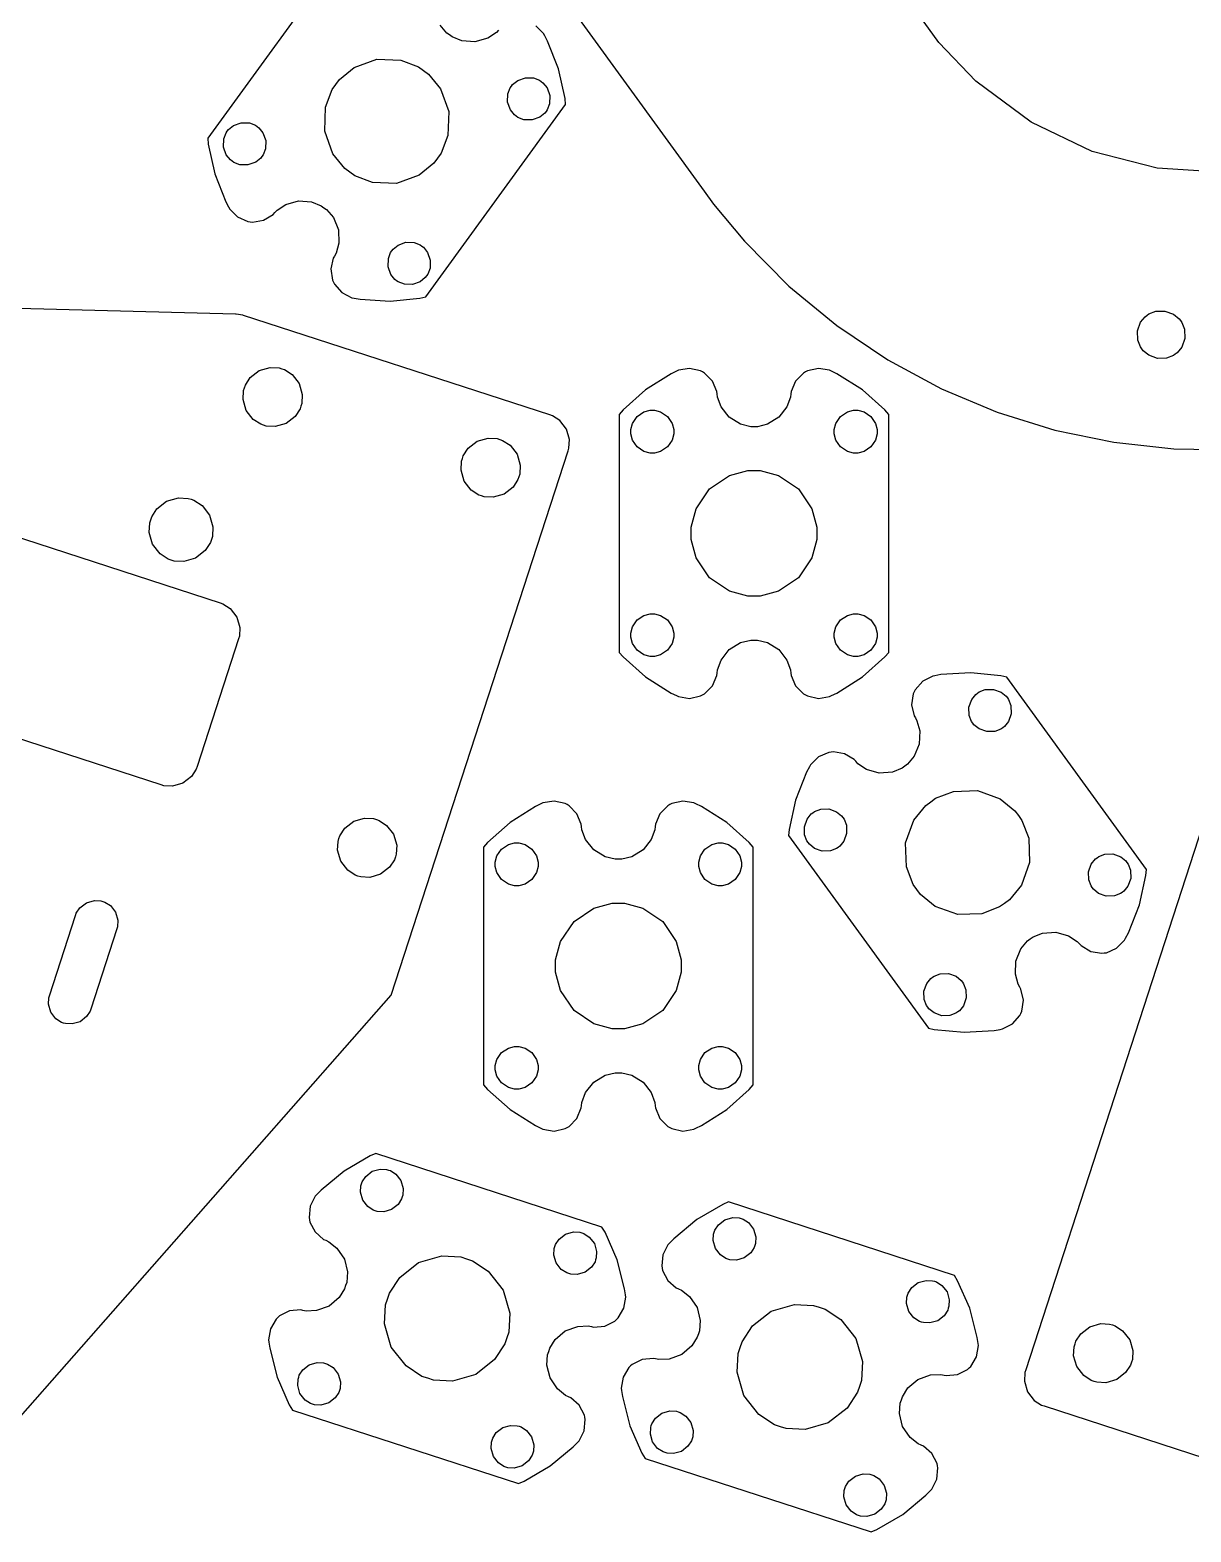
# Model space of a CAD drawing. Extents: x 0 to 47.8, y 0 to 94.9.
# Drawn here: x 18.49 to 23.57, y 0.1 to 6.68 of the extents above; entities that cross this region are included whole.
import ezdxf

# ---------------------------------------------------------------- set-up
doc = ezdxf.new("R2010")
doc.units = 0
doc.layers.get('0').update_dxf_attribs({"linetype": 'CONTINUOUS'})

msp = doc.modelspace()

# ---------------------------------------------------------------- linework, layer by layer
at = {"color": 0}
for points in [[(23.7165, 6.05501), (23.4226, 6.07314), (23.1374, 6.14675), (22.8697, 6.27453), (22.6279, 6.45503), (22.4664, 6.6244), (22.421, 6.68696), (19.6994, 10.4327), (19.654, 10.4953), (19.5429, 10.7013), (19.4458, 10.987), (19.4071, 11.2811), (19.4251, 11.5751), (19.4988, 11.8603), (19.6265, 12.128), (19.8071, 12.3697), (19.9764, 12.5314), (20.039, 12.5768), (20.1017, 12.6222), (20.3076, 12.7334), (20.5933, 12.8304)], [(18.7165, 9.71853), (21.4381, 5.97282), (21.4793, 5.91601), (21.6147, 5.75375), (21.8089, 5.55729), (22.0186, 5.3839), (22.2419, 5.23389), (22.4769, 5.10747), (22.7217, 5.00499), (22.9742, 4.92676), (23.2325, 4.8731), (23.4949, 4.84429), (23.7592, 4.84065)], [(19.876, 7.04719), (19.2638, 6.20454), (19.2663, 6.17817), (19.2943, 6.04949), (19.3426, 5.92692), (19.3553, 5.90365), (19.3601, 5.89475), (19.3949, 5.85992), (19.44, 5.84033), (19.45, 5.83908), (19.46, 5.83789), (19.5085, 5.84592), (19.5506, 5.87136), (19.5575, 5.87879), (19.5674, 5.88965), (19.6053, 5.91482), (19.661, 5.93083), (19.7189, 5.92632), (19.761, 5.90929), (19.7729, 5.90061), (19.7847, 5.89199), (19.814, 5.85715), (19.8361, 5.80354), (19.8382, 5.74556), (19.826, 5.70176), (19.8187, 5.68896), (19.8137, 5.68018), (19.8025, 5.63232), (19.8099, 5.58365), (19.8142, 5.57449), (19.8185, 5.56538), (19.851, 5.52849), (19.8949, 5.50624), (19.9047, 5.50439), (19.9308, 5.49962), (20.0622, 5.49149), (20.1935, 5.50456), (20.2193, 5.51031), (20.8315, 6.35297), (20.829, 6.37935), (20.8008, 6.50808), (20.7525, 6.63058), (20.7399, 6.65386), (20.7351, 6.66276), (20.7004, 6.69764)], [(20.5378, 6.67871), (20.5279, 6.66786), (20.49, 6.64274), (20.4343, 6.62674), (20.3764, 6.63124), (20.3343, 6.64828), (20.3224, 6.6569), (20.3104, 6.66558), (20.2813, 6.70042)], [(18.2393, 0.376465), (20.0679, 2.4521), (20.8424, 4.83539), (20.8461, 4.84694), (20.8479, 4.88471), (20.8349, 4.93078), (20.8053, 4.96853), (20.7736, 4.98915), (20.7621, 4.99289), (19.4207, 5.42871), (19.4179, 5.42964), (19.3883, 5.43474), (19.3854, 5.43479), (17.3683, 5.48708)], [(17.1674, 4.86882), (19.3187, 4.16986), (19.3301, 4.16613), (19.3618, 4.14551), (19.3914, 4.10775), (19.4046, 4.06168), (19.4026, 4.02393), (19.3989, 4.01232), (19.2171, 3.4529), (19.2133, 3.44135), (19.1928, 3.40967), (19.155, 3.38015), (19.1089, 3.36697), (19.0711, 3.36888), (19.0596, 3.37261), (16.5518, 4.1875)], [(23.621, 3.19353), (22.8465, 0.810275), (22.8428, 0.798719), (22.8408, 0.76096), (22.854, 0.714899), (22.8836, 0.677137), (22.9151, 0.656521), (22.9268, 0.652724), (24.2682, 0.216906)]]:
    msp.add_lwpolyline(points, dxfattribs=at)
for points in [[(19.8251, 6.44038), (19.8408, 6.46203), (19.9056, 6.51432), (20.0046, 6.5504), (20.11, 6.54671), (20.1876, 6.51699), (20.2093, 6.50125), (20.231, 6.48557), (20.2832, 6.42085), (20.3192, 6.32178), (20.3156, 6.21642), (20.2858, 6.13878), (20.2701, 6.11714), (20.2544, 6.09549), (20.1897, 6.04324), (20.0906, 6.00717), (19.9853, 6.01085), (19.9076, 6.04058), (19.886, 6.05626), (19.8643, 6.072), (19.8121, 6.13672), (19.776, 6.23579), (19.7797, 6.34115), (19.8094, 6.41878), (19.8251, 6.44038)], [(20.594, 6.4324), (20.5993, 6.43978), (20.6214, 6.45763), (20.6551, 6.46989), (20.691, 6.46864), (20.7175, 6.4585), (20.7249, 6.45313), (20.7322, 6.44781), (20.75, 6.42572), (20.7624, 6.39199), (20.7611, 6.35607), (20.751, 6.32958), (20.7457, 6.32221), (20.7403, 6.31483), (20.7182, 6.29704), (20.6844, 6.28472), (20.6485, 6.28603), (20.6221, 6.29611), (20.6147, 6.30143), (20.6074, 6.30681), (20.5894, 6.32889), (20.5772, 6.36263), (20.5785, 6.3986), (20.5886, 6.42507), (20.594, 6.4324)], [(19.3496, 6.23529), (19.3549, 6.24268), (19.3769, 6.26053), (19.4107, 6.27279), (19.4467, 6.27154), (19.4732, 6.26144), (19.4806, 6.25608), (19.4879, 6.25076), (19.5057, 6.22868), (19.5181, 6.19493), (19.5168, 6.15896), (19.5067, 6.13249), (19.5012, 6.12511), (19.496, 6.11774), (19.4739, 6.09993), (19.4401, 6.08768), (19.4042, 6.08892), (19.3778, 6.09907), (19.3704, 6.10439), (19.3631, 6.10975), (19.3451, 6.13183), (19.3328, 6.16558), (19.334, 6.2015), (19.3443, 6.22797), (19.3496, 6.23529)], [(20.0703, 5.71169), (20.0757, 5.71907), (20.0978, 5.73693), (20.1314, 5.74918), (20.1674, 5.74794), (20.1939, 5.73779), (20.2013, 5.73242), (20.2086, 5.72711), (20.2264, 5.70503), (20.2387, 5.67128), (20.2375, 5.63536), (20.2274, 5.60889), (20.2219, 5.60151), (20.2167, 5.59413), (20.1946, 5.57633), (20.1608, 5.56401), (20.1249, 5.56526), (20.0985, 5.57542), (20.0911, 5.58074), (20.0838, 5.5861), (20.0658, 5.60818), (20.0536, 5.64193), (20.0549, 5.6779), (20.065, 5.70437), (20.0703, 5.71169)], [(23.5246, 5.40603), (23.5306, 5.39779), (23.5419, 5.36817), (23.5433, 5.3279), (23.5296, 5.2901), (23.5096, 5.2654), (23.5014, 5.25939), (23.4931, 5.25342), (23.4635, 5.24208), (23.4232, 5.24067), (23.3854, 5.25439), (23.3607, 5.27436), (23.3547, 5.28261), (23.3487, 5.2909), (23.3374, 5.32053), (23.336, 5.36079), (23.3497, 5.3986), (23.3697, 5.42329), (23.3779, 5.42925), (23.3861, 5.43528), (23.4158, 5.44667), (23.4561, 5.44808), (23.4939, 5.43431), (23.5186, 5.41433), (23.5246, 5.40603)], [(19.5085, 4.94808), (19.4964, 4.95199), (19.4633, 4.97347), (19.4328, 5.01275), (19.4189, 5.06065), (19.421, 5.09993), (19.4249, 5.11193), (19.4289, 5.12397), (19.4503, 5.1569), (19.4896, 5.18761), (19.5375, 5.20133), (19.5767, 5.19928), (19.5888, 5.19536), (19.6007, 5.19146), (19.6338, 5.17003), (19.6644, 5.13075), (19.6781, 5.08285), (19.6761, 5.04362), (19.6722, 5.03157), (19.6683, 5.01958), (19.6468, 4.9866), (19.6075, 4.95589), (19.5596, 4.94217), (19.5204, 4.94422), (19.5085, 4.94808)], [(21.8179, 3.86242), (21.819, 3.85238), (21.8382, 3.80707), (21.8726, 3.77203), (21.8815, 3.76708), (21.8904, 3.76221), (21.9383, 3.75151), (21.9869, 3.75933), (21.996, 3.76367), (22.0199, 3.77512), (22.1311, 3.84581), (22.2294, 3.93338), (22.2471, 3.95324), (22.2471, 4.9949), (22.2294, 5.01476), (22.1311, 5.10238), (22.0199, 5.17307), (21.996, 5.18446), (21.9869, 5.18886), (21.9383, 5.19667), (21.8904, 5.18599), (21.8815, 5.18104), (21.8726, 5.17617), (21.8382, 5.14111), (21.819, 5.09581), (21.8179, 5.08572), (21.8163, 5.07113), (21.8004, 5.02854), (21.7647, 4.98281), (21.7153, 4.95247), (21.6711, 4.94146), (21.6565, 4.94146), (21.6418, 4.94146), (21.5976, 4.95247), (21.5482, 4.98281), (21.5125, 5.02854), (21.4965, 5.07113), (21.495, 5.08572), (21.4938, 5.09581), (21.4747, 5.14111), (21.4403, 5.17617), (21.4314, 5.18104), (21.4225, 5.18599), (21.3744, 5.19667), (21.326, 5.18886), (21.3168, 5.18446), (21.2929, 5.17307), (21.1818, 5.10238), (21.0833, 5.01476), (21.066, 4.9949), (21.066, 3.95324), (21.0833, 3.93338), (21.1818, 3.84581), (21.2929, 3.77512), (21.3168, 3.76367), (21.326, 3.75933), (21.3744, 3.75151), (21.4225, 3.76221), (21.4314, 3.76708), (21.4403, 3.77203), (21.4747, 3.80707), (21.4938, 3.85238), (21.495, 3.86242), (21.4965, 3.87706), (21.5125, 3.91965), (21.5482, 3.96533), (21.5976, 3.99567), (21.6418, 4.00662), (21.6565, 4.00662), (21.6711, 4.00662), (21.7153, 3.99567), (21.7647, 3.96533), (21.8004, 3.91965), (21.8163, 3.87706), (21.8179, 3.86242)], [(21.3047, 4.91949), (21.3047, 4.91037), (21.2974, 4.88303), (21.2772, 4.85325), (21.2475, 4.83311), (21.2201, 4.82574), (21.2111, 4.82574), (21.2019, 4.82574), (21.1746, 4.83311), (21.1447, 4.85325), (21.1246, 4.88303), (21.1174, 4.91037), (21.1174, 4.91949), (21.1174, 4.92865), (21.1246, 4.956), (21.1447, 4.98579), (21.1746, 5.00592), (21.2019, 5.01324), (21.2111, 5.01324), (21.2201, 5.01324), (21.2475, 5.00592), (21.2772, 4.98579), (21.2974, 4.956), (21.3047, 4.92865), (21.3047, 4.91949)], [(22.1957, 4.91949), (22.1957, 4.91037), (22.1882, 4.88303), (22.1682, 4.85325), (22.1383, 4.83311), (22.111, 4.82574), (22.1019, 4.82574), (22.0928, 4.82574), (22.0654, 4.83311), (22.0356, 4.85325), (22.0154, 4.88303), (22.0082, 4.91037), (22.0082, 4.91949), (22.0082, 4.92865), (22.0154, 4.956), (22.0356, 4.98579), (22.0654, 5.00592), (22.0928, 5.01324), (22.1019, 5.01324), (22.111, 5.01324), (22.1383, 5.00592), (22.1682, 4.98579), (22.1882, 4.956), (22.1957, 4.92865), (22.1957, 4.91949)], [(20.4628, 4.63803), (20.4507, 4.64193), (20.4178, 4.66342), (20.3871, 4.70264), (20.3733, 4.75054), (20.3754, 4.78982), (20.3793, 4.80181), (20.3832, 4.81386), (20.4046, 4.84679), (20.4439, 4.8775), (20.4918, 4.89122), (20.5311, 4.88917), (20.5432, 4.88525), (20.5551, 4.88135), (20.5881, 4.85992), (20.6188, 4.82069), (20.6325, 4.77279), (20.6304, 4.73351), (20.6265, 4.72146), (20.6226, 4.70947), (20.6013, 4.67654), (20.5619, 4.64583), (20.514, 4.63211), (20.4747, 4.63411), (20.4628, 4.63803)], [(21.9314, 4.47407), (21.9314, 4.44732), (21.9097, 4.36703), (21.8508, 4.27962), (21.7635, 4.22071), (21.6832, 4.19906), (21.6565, 4.19906), (21.6297, 4.19906), (21.5493, 4.22071), (21.4619, 4.27962), (21.4031, 4.36703), (21.3814, 4.44732), (21.3814, 4.47407), (21.3814, 4.50087), (21.4031, 4.58111), (21.4619, 4.66857), (21.5493, 4.72749), (21.6297, 4.74908), (21.6565, 4.74908), (21.6832, 4.74908), (21.7635, 4.72749), (21.8508, 4.66857), (21.9097, 4.58111), (21.9314, 4.50087), (21.9314, 4.47407)], [(19.104, 4.35715), (19.0911, 4.36139), (19.0556, 4.3845), (19.0226, 4.42676), (19.0078, 4.47835), (19.01, 4.52067), (19.0142, 4.53358), (19.0183, 4.54656), (19.0415, 4.58203), (19.0838, 4.61507), (19.1354, 4.62983), (19.1776, 4.62765), (19.1906, 4.62343), (19.2035, 4.61925), (19.239, 4.59614), (19.2721, 4.55388), (19.2868, 4.50228), (19.2847, 4.46001), (19.2806, 4.44706), (19.2763, 4.43414), (19.2532, 4.39865), (19.2108, 4.36556), (19.1593, 4.35081), (19.1169, 4.35297), (19.104, 4.35715)], [(21.3047, 4.02865), (21.3047, 4.01953), (21.2974, 3.99219), (21.2772, 3.9624), (21.2475, 3.94228), (21.2201, 3.9349), (21.2111, 3.9349), (21.2019, 3.9349), (21.1746, 3.94228), (21.1447, 3.9624), (21.1246, 3.99219), (21.1174, 4.01953), (21.1174, 4.02865), (21.1174, 4.03782), (21.1246, 4.06515), (21.1447, 4.09494), (21.1746, 4.11507), (21.2019, 4.1224), (21.2111, 4.1224), (21.2201, 4.1224), (21.2475, 4.11507), (21.2772, 4.09494), (21.2974, 4.06515), (21.3047, 4.03782), (21.3047, 4.02865)], [(22.1957, 4.02865), (22.1957, 4.01953), (22.1882, 3.99219), (22.1682, 3.9624), (22.1383, 3.94228), (22.111, 3.9349), (22.1019, 3.9349), (22.0928, 3.9349), (22.0654, 3.94228), (22.0356, 3.9624), (22.0154, 3.99219), (22.0082, 4.01953), (22.0082, 4.02865), (22.0082, 4.03782), (22.0154, 4.06515), (22.0356, 4.09494), (22.0654, 4.11507), (22.0928, 4.1224), (22.1019, 4.1224), (22.111, 4.1224), (22.1383, 4.11507), (22.1682, 4.09494), (22.1882, 4.06515), (22.1957, 4.03782), (22.1957, 4.02865)], [(22.1017, 3.47624), (22.0949, 3.48372), (22.0528, 3.50917), (22.0043, 3.51719), (21.9943, 3.51594), (21.9842, 3.51476), (21.939, 3.49517), (21.9043, 3.46035), (21.8996, 3.45144), (21.8869, 3.42817), (21.8386, 3.30561), (21.8106, 3.17686), (21.8081, 3.1505), (22.4203, 2.30783), (22.4461, 2.30208), (22.5771, 2.28907), (22.7086, 2.29719), (22.7347, 2.30197), (22.7446, 2.30382), (22.7885, 2.32607), (22.8211, 2.3629), (22.8254, 2.37207), (22.8296, 2.38124), (22.8369, 2.42985), (22.8257, 2.47775), (22.8208, 2.48654), (22.8135, 2.49935), (22.8014, 2.54312), (22.8033, 2.60107), (22.8256, 2.65468), (22.8547, 2.68951), (22.8667, 2.69814), (22.8785, 2.70676), (22.9207, 2.72385), (22.9785, 2.72835), (23.0342, 2.71235), (23.0721, 2.68718), (23.0821, 2.67632), (23.0888, 2.66889), (23.131, 2.6435), (23.1794, 2.63547), (23.1894, 2.63667), (23.1996, 2.63792), (23.2446, 2.65744), (23.2793, 2.69233), (23.2842, 2.70117), (23.2968, 2.72444), (23.3451, 2.847), (23.3733, 2.97575), (23.3757, 3.00206), (22.7635, 3.84478), (22.7376, 3.85058), (22.6065, 3.86361), (22.4751, 3.85547), (22.449, 3.85064), (22.439, 3.84885), (22.3953, 3.82661), (22.3626, 3.78971), (22.3585, 3.78054), (22.3542, 3.77138), (22.3468, 3.72276), (22.3581, 3.67486), (22.3631, 3.66607), (22.3703, 3.65332), (22.3825, 3.60954), (22.3804, 3.55154), (22.3582, 3.49794), (22.329, 3.46311), (22.3172, 3.45443), (22.3053, 3.44581), (22.2632, 3.42876), (22.2053, 3.42426), (22.1496, 3.44026), (22.1117, 3.46544), (22.1017, 3.47624)], [(22.6146, 3.64333), (22.6092, 3.65072), (22.599, 3.67719), (22.5978, 3.71317), (22.6101, 3.7469), (22.6279, 3.76899), (22.6353, 3.77431), (22.6426, 3.77968), (22.6692, 3.78982), (22.7051, 3.79107), (22.7389, 3.77881), (22.761, 3.76096), (22.7663, 3.75358), (22.7715, 3.74625), (22.7818, 3.71978), (22.7831, 3.68381), (22.7707, 3.65007), (22.7529, 3.62799), (22.7456, 3.62261), (22.7382, 3.61729), (22.7117, 3.60715), (22.6757, 3.6059), (22.6419, 3.61817), (22.6199, 3.63601), (22.6146, 3.64333)], [(21.224, 1.96772), (21.2251, 1.95768), (21.2442, 1.91237), (21.2787, 1.87733), (21.2876, 1.8724), (21.2964, 1.86751), (21.3444, 1.85682), (21.3929, 1.86464), (21.4021, 1.86897), (21.426, 1.88043), (21.5371, 1.95111), (21.6356, 2.03868), (21.6531, 2.05854), (21.6531, 3.10021), (21.6356, 3.12007), (21.5371, 3.20768), (21.426, 3.27838), (21.4021, 3.28976), (21.3929, 3.29417), (21.3444, 3.30197), (21.2964, 3.29129), (21.2876, 3.28635), (21.2787, 3.28147), (21.2442, 3.24642), (21.2251, 3.20111), (21.224, 3.19103), (21.2224, 3.17643), (21.2064, 3.13385), (21.1707, 3.08811), (21.1212, 3.05778), (21.0771, 3.04676), (21.0625, 3.04676), (21.0478, 3.04676), (21.0038, 3.05778), (20.9542, 3.08811), (20.9185, 3.13385), (20.9026, 3.17643), (20.9011, 3.19103), (20.8999, 3.20111), (20.8808, 3.24642), (20.8463, 3.28147), (20.8375, 3.28635), (20.8286, 3.29129), (20.7806, 3.30197), (20.7321, 3.29417), (20.7229, 3.28976), (20.699, 3.27838), (20.5878, 3.20768), (20.4894, 3.12007), (20.4719, 3.10021), (20.4719, 2.05854), (20.4894, 2.03868), (20.5878, 1.95111), (20.699, 1.88043), (20.7229, 1.86897), (20.7321, 1.86464), (20.7806, 1.85682), (20.8286, 1.86751), (20.8375, 1.8724), (20.8463, 1.87733), (20.8808, 1.91237), (20.8999, 1.95768), (20.9011, 1.96772), (20.9026, 1.98236), (20.9185, 2.02496), (20.9542, 2.07064), (21.0038, 2.10097), (21.0478, 2.11193), (21.0625, 2.11193), (21.0771, 2.11193), (21.1212, 2.10097), (21.1707, 2.07064), (21.2064, 2.02496), (21.2224, 1.98236), (21.224, 1.96772)], [(22.3694, 2.91465), (22.3536, 2.93631), (22.3239, 3.014), (22.3201, 3.11936), (22.3563, 3.21838), (22.4086, 3.28304), (22.4303, 3.29878), (22.4519, 3.31451), (22.5296, 3.34424), (22.6349, 3.34793), (22.7339, 3.31185), (22.7986, 3.2596), (22.8143, 3.23796), (22.83, 3.21636), (22.8597, 3.13867), (22.8635, 3.03331), (22.8274, 2.93425), (22.7751, 2.86951), (22.7535, 2.85379), (22.7319, 2.83811), (22.6542, 2.80838), (22.5489, 2.80469), (22.4497, 2.84076), (22.3851, 2.89307), (22.3694, 2.91465)], [(19.9219, 2.97364), (19.91, 2.97754), (19.8769, 2.99903), (19.8463, 3.03831), (19.8326, 3.08621), (19.8346, 3.12549), (19.8386, 3.13747), (19.8425, 3.14953), (19.8639, 3.18246), (19.9032, 3.21317), (19.9511, 3.22689), (19.9903, 3.22483), (20.0024, 3.22092), (20.0143, 3.21701), (20.0474, 3.19558), (20.0781, 3.15631), (20.0918, 3.1084), (20.0897, 3.06917), (20.0858, 3.05713), (20.0819, 3.04514), (20.0604, 3.01215), (20.0211, 2.98144), (19.9732, 2.96772), (19.934, 2.96972), (19.9219, 2.97364)], [(21.8939, 3.11974), (21.8885, 3.12711), (21.8783, 3.1536), (21.8771, 3.18951), (21.8894, 3.22325), (21.9072, 3.24533), (21.9146, 3.25065), (21.9219, 3.25603), (21.9485, 3.26617), (21.9844, 3.26742), (22.0181, 3.25515), (22.0401, 3.23731), (22.0456, 3.22993), (22.0508, 3.2226), (22.061, 3.19613), (22.0622, 3.16021), (22.05, 3.12646), (22.0322, 3.10439), (22.0249, 3.09901), (22.0174, 3.09369), (21.991, 3.08356), (21.955, 3.08231), (21.9212, 3.09457), (21.8992, 3.11242), (21.8939, 3.11974)], [(20.7108, 3.02479), (20.7108, 3.01568), (20.7035, 2.98833), (20.6833, 2.95856), (20.6535, 2.93842), (20.6262, 2.93104), (20.6171, 2.93104), (20.6079, 2.93104), (20.5806, 2.93842), (20.5508, 2.95856), (20.5307, 2.98833), (20.5233, 3.01568), (20.5233, 3.02479), (20.5233, 3.03396), (20.5307, 3.06131), (20.5508, 3.0911), (20.5806, 3.11122), (20.6079, 3.11854), (20.6171, 3.11854), (20.6262, 3.11854), (20.6535, 3.11122), (20.6833, 3.0911), (20.7035, 3.06131), (20.7108, 3.03396), (20.7108, 3.02479)], [(21.6017, 3.02479), (21.6017, 3.01568), (21.5943, 2.98833), (21.5742, 2.95856), (21.5444, 2.93842), (21.5171, 2.93104), (21.5079, 2.93104), (21.4988, 2.93104), (21.4714, 2.93842), (21.4417, 2.95856), (21.4215, 2.98833), (21.4142, 3.01568), (21.4142, 3.02479), (21.4142, 3.03396), (21.4215, 3.06131), (21.4417, 3.0911), (21.4714, 3.11122), (21.4988, 3.11854), (21.5079, 3.11854), (21.5171, 3.11854), (21.5444, 3.11122), (21.5742, 3.0911), (21.5943, 3.06131), (21.6017, 3.03396), (21.6017, 3.02479)], [(23.1382, 2.92264), (23.1329, 2.93001), (23.1228, 2.95649), (23.1215, 2.99246), (23.1338, 3.02621), (23.1515, 3.04829), (23.159, 3.0536), (23.1662, 3.05897), (23.1928, 3.06913), (23.2286, 3.07036), (23.2624, 3.05806), (23.2844, 3.04021), (23.2899, 3.03282), (23.2951, 3.0255), (23.3053, 2.99903), (23.3065, 2.96311), (23.2943, 2.92936), (23.2765, 2.90728), (23.2692, 2.90192), (23.2618, 2.8966), (23.2353, 2.88644), (23.1994, 2.88519), (23.1656, 2.89746), (23.1436, 2.91531), (23.1382, 2.92264)], [(18.6853, 2.80143), (18.6882, 2.81022), (18.7039, 2.83431), (18.7325, 2.85678), (18.7676, 2.86675), (18.7962, 2.86529), (18.805, 2.86242), (18.8137, 2.8596), (18.8379, 2.84392), (18.8603, 2.81521), (18.8703, 2.78022), (18.8689, 2.75151), (18.8661, 2.74274), (18.7518, 2.39085), (18.7489, 2.38211), (18.7332, 2.35801), (18.7044, 2.33556), (18.6694, 2.32557), (18.6407, 2.32704), (18.6319, 2.32986), (18.6232, 2.33274), (18.5992, 2.34842), (18.5767, 2.37706), (18.5667, 2.41211), (18.5682, 2.44081), (18.571, 2.44954), (18.6853, 2.80143)], [(21.3375, 2.57937), (21.3375, 2.55263), (21.3158, 2.47239), (21.2569, 2.38493), (21.1696, 2.32601), (21.0893, 2.30436), (21.0625, 2.30436), (21.0357, 2.30436), (20.9554, 2.32601), (20.8681, 2.38493), (20.8092, 2.47239), (20.7875, 2.55263), (20.7875, 2.57937), (20.7875, 2.60618), (20.8092, 2.68642), (20.8681, 2.77387), (20.9554, 2.83279), (21.0357, 2.85439), (21.0625, 2.85439), (21.0893, 2.85439), (21.1696, 2.83279), (21.2569, 2.77387), (21.3158, 2.68642), (21.3375, 2.60618), (21.3375, 2.57937)], [(22.4175, 2.39903), (22.4121, 2.40642), (22.4021, 2.43289), (22.4008, 2.46881), (22.4131, 2.50256), (22.4308, 2.52462), (22.4382, 2.52994), (22.4456, 2.53532), (22.4721, 2.54546), (22.5079, 2.54671), (22.5417, 2.53444), (22.5637, 2.5166), (22.5692, 2.50922), (22.5744, 2.5019), (22.5846, 2.47542), (22.5858, 2.43946), (22.5736, 2.40571), (22.5558, 2.38368), (22.5485, 2.37831), (22.5411, 2.37299), (22.5146, 2.36285), (22.4786, 2.3616), (22.4449, 2.37386), (22.4228, 2.39171), (22.4175, 2.39903)], [(20.7108, 2.13396), (20.7108, 2.12483), (20.7035, 2.0975), (20.6833, 2.06771), (20.6535, 2.04758), (20.6262, 2.04021), (20.6171, 2.04021), (20.6079, 2.04021), (20.5806, 2.04758), (20.5508, 2.06771), (20.5307, 2.0975), (20.5233, 2.12483), (20.5233, 2.13396), (20.5233, 2.14312), (20.5307, 2.17046), (20.5508, 2.20025), (20.5806, 2.22038), (20.6079, 2.22771), (20.6171, 2.22771), (20.6262, 2.22771), (20.6535, 2.22038), (20.6833, 2.20025), (20.7035, 2.17046), (20.7108, 2.14312), (20.7108, 2.13396)], [(21.6017, 2.13396), (21.6017, 2.12483), (21.5943, 2.0975), (21.5742, 2.06771), (21.5444, 2.04758), (21.5171, 2.04021), (21.5079, 2.04021), (21.4988, 2.04021), (21.4714, 2.04758), (21.4417, 2.06771), (21.4215, 2.0975), (21.4142, 2.12483), (21.4142, 2.13396), (21.4142, 2.14312), (21.4215, 2.17046), (21.4417, 2.20025), (21.4714, 2.22038), (21.4988, 2.22771), (21.5079, 2.22771), (21.5171, 2.22771), (21.5444, 2.22038), (21.5742, 2.20025), (21.5943, 2.17046), (21.6017, 2.14312), (21.6017, 2.13396)], [(19.6808, 1.07107), (19.671, 1.07313), (19.6219, 1.06896), (19.5779, 1.04693), (19.5706, 1.04004), (19.5632, 1.03315), (19.5382, 0.990831), (19.5306, 0.942219), (19.5319, 0.932183), (19.5354, 0.905979), (19.5683, 0.778429), (19.6211, 0.657769), (19.6347, 0.634928), (20.6253, 0.313043), (20.6496, 0.323568), (20.7633, 0.390136), (20.8649, 0.474012), (20.8832, 0.493164), (20.8901, 0.500489), (20.9126, 0.544271), (20.9172, 0.593207), (20.9153, 0.603136), (20.9133, 0.613064), (20.8907, 0.656739), (20.8535, 0.688857), (20.8443, 0.693033), (20.831, 0.699164), (20.7953, 0.727431), (20.7629, 0.775499), (20.7493, 0.831922), (20.7525, 0.877279), (20.7571, 0.891222), (20.7615, 0.905219), (20.7857, 0.943793), (20.8297, 0.981446), (20.8843, 1.00125), (20.9297, 1.0032), (20.9442, 1.00022), (20.954, 0.99821), (21.0029, 1.00233), (21.0469, 1.02436), (21.0544, 1.03125), (21.0618, 1.03814), (21.0868, 1.08051), (21.0944, 1.12912), (21.0931, 1.13911), (21.0896, 1.16537), (21.0567, 1.29291), (21.0038, 1.41357), (20.9903, 1.43636), (19.9997, 1.75825), (19.9754, 1.74772), (19.8617, 1.68121), (19.76, 1.59733), (19.7418, 1.57813), (19.7349, 1.57081), (19.7124, 1.52707), (19.7078, 1.47808), (19.7097, 1.46815), (19.7115, 1.45828), (19.7343, 1.41461), (19.7714, 1.38243), (19.7807, 1.3782), (19.794, 1.37218), (19.8296, 1.34391), (19.8621, 1.29584), (19.8757, 1.23942), (19.8725, 1.19407), (19.8679, 1.18007), (19.8633, 1.16612), (19.8393, 1.12755), (19.7951, 1.0899), (19.7407, 1.0701), (19.6953, 1.06814), (19.6808, 1.07107)], [(19.9975, 1.50776), (19.9889, 1.51058), (19.9651, 1.52604), (19.9429, 1.55436), (19.9331, 1.58892), (19.9346, 1.61724), (19.9374, 1.62588), (19.9401, 1.63456), (19.9556, 1.65831), (19.9839, 1.68044), (20.0185, 1.69032), (20.0468, 1.68886), (20.0556, 1.68604), (20.0642, 1.68326), (20.0879, 1.66781), (20.11, 1.63949), (20.1199, 1.60493), (20.1185, 1.57661), (20.1157, 1.56793), (20.1129, 1.55931), (20.0974, 1.53554), (20.069, 1.5134), (20.0344, 1.50353), (20.0062, 1.50499), (19.9975, 1.50776)], [(22.4887, 0.788032), (22.4986, 0.786025), (22.5476, 0.790201), (22.5917, 0.812229), (22.599, 0.819119), (22.6064, 0.82601), (22.6314, 0.868326), (22.639, 0.916938), (22.6376, 0.926921), (22.6342, 0.953179), (22.6013, 1.08078), (22.5483, 1.20139), (22.535, 1.22418), (21.5443, 1.54606), (21.52, 1.5356), (21.4063, 1.46907), (21.3047, 1.3852), (21.2865, 1.36599), (21.2794, 1.35867), (21.2571, 1.31494), (21.2524, 1.26595), (21.2543, 1.25602), (21.2562, 1.24609), (21.2789, 1.20247), (21.3161, 1.1703), (21.3253, 1.16607), (21.3386, 1.15999), (21.3743, 1.13173), (21.4068, 1.08366), (21.4203, 1.02729), (21.4171, 0.981933), (21.4126, 0.967936), (21.4081, 0.953993), (21.3839, 0.915419), (21.3399, 0.877767), (21.2853, 0.857964), (21.2399, 0.856011), (21.2256, 0.858942), (21.2156, 0.861003), (21.1665, 0.856825), (21.1226, 0.834799), (21.1153, 0.827908), (21.1078, 0.821018), (21.0828, 0.7787), (21.0751, 0.730089), (21.0765, 0.720053), (21.08, 0.693847), (21.1129, 0.566243), (21.1658, 0.445583), (21.1793, 0.422797), (22.17, 0.100912), (22.1942, 0.111437), (22.3079, 0.177951), (22.4096, 0.261828), (22.4278, 0.280979), (22.4347, 0.288303), (22.4572, 0.332086), (22.4618, 0.381076), (22.46, 0.39095), (22.4581, 0.400879), (22.4354, 0.444553), (22.3982, 0.476725), (22.389, 0.480903), (22.3756, 0.487033), (22.34, 0.5153), (22.3075, 0.563368), (22.2939, 0.619738), (22.2971, 0.665093), (22.3017, 0.679036), (22.3063, 0.693033), (22.3303, 0.731608), (22.3744, 0.76926), (22.4289, 0.789063), (22.4743, 0.791015), (22.4887, 0.788032)], [(21.6001, 1.4739), (21.6087, 1.47114), (21.6325, 1.45563), (21.6547, 1.42731), (21.6646, 1.39279), (21.6632, 1.36448), (21.6603, 1.35579), (21.6575, 1.34717), (21.6419, 1.32341), (21.6137, 1.30127), (21.5792, 1.2914), (21.5508, 1.29286), (21.5422, 1.29563), (21.5335, 1.29845), (21.5097, 1.31391), (21.4876, 1.34223), (21.4776, 1.37679), (21.4792, 1.40511), (21.4819, 1.41374), (21.4849, 1.42242), (21.5003, 1.44618), (21.5286, 1.46832), (21.5632, 1.47819), (21.5915, 1.47672), (21.6001, 1.4739)], [(20.8447, 1.23248), (20.8361, 1.2353), (20.8124, 1.25076), (20.7901, 1.27908), (20.7803, 1.31364), (20.7818, 1.34196), (20.7846, 1.35059), (20.7874, 1.35927), (20.8029, 1.38303), (20.8312, 1.40517), (20.8657, 1.41504), (20.894, 1.41357), (20.9028, 1.41075), (20.9114, 1.40799), (20.9351, 1.39253), (20.9572, 1.3642), (20.9671, 1.32964), (20.9657, 1.30132), (20.9629, 1.29264), (20.9601, 1.28402), (20.9446, 1.26025), (20.9162, 1.23812), (20.8817, 1.22824), (20.8535, 1.22971), (20.8447, 1.23248)], [(20.2275, 0.774089), (20.2021, 0.782389), (20.1324, 0.827746), (20.0675, 0.910807), (20.0385, 1.01215), (20.0426, 1.09522), (20.051, 1.12061), (20.0592, 1.14605), (20.1046, 1.21577), (20.1876, 1.28071), (20.2889, 1.30973), (20.3721, 1.3055), (20.3975, 1.2972), (20.4229, 1.28895), (20.4925, 1.2436), (20.5575, 1.16054), (20.5865, 1.05919), (20.5824, 0.976129), (20.574, 0.950683), (20.5657, 0.925239), (20.5204, 0.855578), (20.4374, 0.790636), (20.336, 0.76161), (20.2529, 0.765842), (20.2275, 0.774089)], [(22.4474, 1.19862), (22.456, 1.19586), (22.4797, 1.18034), (22.5019, 1.15202), (22.5118, 1.11751), (22.5104, 1.08919), (22.5075, 1.08051), (22.5047, 1.07189), (22.4893, 1.04812), (22.461, 1.02599), (22.4264, 1.01611), (22.3981, 1.01758), (22.3894, 1.02034), (22.3807, 1.02317), (22.3569, 1.03863), (22.3349, 1.06695), (22.325, 1.10151), (22.3264, 1.12983), (22.3293, 1.13846), (22.3321, 1.14714), (22.3475, 1.1709), (22.3758, 1.19303), (22.4104, 1.20291), (22.4387, 1.20144), (22.4474, 1.19862)], [(21.9421, 1.08502), (21.9675, 1.07677), (22.0372, 1.03141), (22.1022, 0.948351), (22.1312, 0.847006), (22.1269, 0.763943), (22.1188, 0.738499), (22.1104, 0.713053), (22.065, 0.643392), (21.9819, 0.578504), (21.8807, 0.549479), (21.7976, 0.553711), (21.7722, 0.561957), (21.7467, 0.570258), (21.6771, 0.615614), (21.6121, 0.698676), (21.5831, 0.800022), (21.5874, 0.883083), (21.5956, 0.908475), (21.6039, 0.933919), (21.6492, 1.00363), (21.7322, 1.06852), (21.8336, 1.09755), (21.9167, 1.09332), (21.9421, 1.08502)], [(23.2261, 1.0076), (23.2381, 1.00374), (23.2711, 0.982314), (23.3018, 0.943033), (23.3156, 0.895128), (23.3135, 0.855849), (23.3096, 0.843804), (23.3057, 0.831814), (23.2842, 0.798882), (23.245, 0.768175), (23.1971, 0.754449), (23.1578, 0.756456), (23.1458, 0.760363), (23.1338, 0.764268), (23.1008, 0.785753), (23.0701, 0.824978), (23.0564, 0.872885), (23.0585, 0.912164), (23.0624, 0.924154), (23.0663, 0.936199), (23.0876, 0.969129), (23.1269, 0.999837), (23.1749, 1.01356), (23.214, 1.0115), (23.2261, 1.0076)], [(19.7222, 0.660482), (19.7136, 0.663303), (19.6899, 0.678819), (19.6676, 0.70714), (19.6578, 0.741699), (19.6592, 0.770019), (19.6621, 0.778646), (19.6649, 0.787326), (19.6803, 0.811089), (19.7086, 0.833225), (19.7432, 0.843099), (19.7715, 0.841635), (19.7803, 0.838813), (19.7889, 0.836046), (19.8126, 0.820529), (19.8347, 0.79221), (19.8446, 0.757704), (19.8432, 0.729383), (19.8404, 0.720703), (19.8375, 0.712076), (19.8221, 0.688314), (19.7938, 0.666178), (19.7592, 0.65625), (19.731, 0.657715), (19.7222, 0.660482)], [(21.3249, 0.626682), (21.3335, 0.623915), (21.3572, 0.608399), (21.3794, 0.580078), (21.3893, 0.545574), (21.3879, 0.517253), (21.385, 0.508572), (21.3822, 0.499946), (21.3667, 0.476183), (21.3385, 0.453993), (21.3039, 0.444119), (21.2756, 0.445583), (21.2669, 0.448351), (21.2582, 0.451172), (21.2344, 0.466689), (21.2124, 0.494954), (21.2024, 0.529514), (21.2039, 0.557835), (21.2067, 0.566461), (21.2094, 0.575142), (21.225, 0.598904), (21.2533, 0.621094), (21.2879, 0.630968), (21.3163, 0.629503), (21.3249, 0.626682)], [(20.5694, 0.3852), (20.5608, 0.388021), (20.5371, 0.403538), (20.5149, 0.431858), (20.505, 0.466417), (20.5065, 0.494738), (20.5093, 0.503364), (20.5122, 0.512044), (20.5275, 0.535807), (20.5558, 0.557943), (20.5904, 0.567817), (20.6188, 0.566351), (20.6275, 0.563531), (20.6361, 0.560764), (20.6599, 0.545247), (20.6819, 0.516928), (20.6918, 0.482422), (20.6904, 0.454101), (20.6876, 0.445421), (20.6847, 0.436794), (20.6693, 0.413032), (20.641, 0.390896), (20.6064, 0.380968), (20.5782, 0.382433), (20.5694, 0.3852)], [(22.1721, 0.3514), (22.1807, 0.348633), (22.2044, 0.333117), (22.2267, 0.304796), (22.2365, 0.270236), (22.235, 0.241917), (22.2322, 0.233236), (22.2294, 0.22461), (22.214, 0.200846), (22.1857, 0.178711), (22.1511, 0.168837), (22.1228, 0.170301), (22.1142, 0.173068), (22.1054, 0.17589), (22.0817, 0.191407), (22.0596, 0.219672), (22.0497, 0.254232), (22.0511, 0.282553), (22.054, 0.291178), (22.0568, 0.299858), (22.0722, 0.323622), (22.1006, 0.345811), (22.1351, 0.355686), (22.1635, 0.354221), (22.1721, 0.3514)]]:
    msp.add_lwpolyline(points, close=True, dxfattribs=at)

doc.saveas('drawing.dxf')
